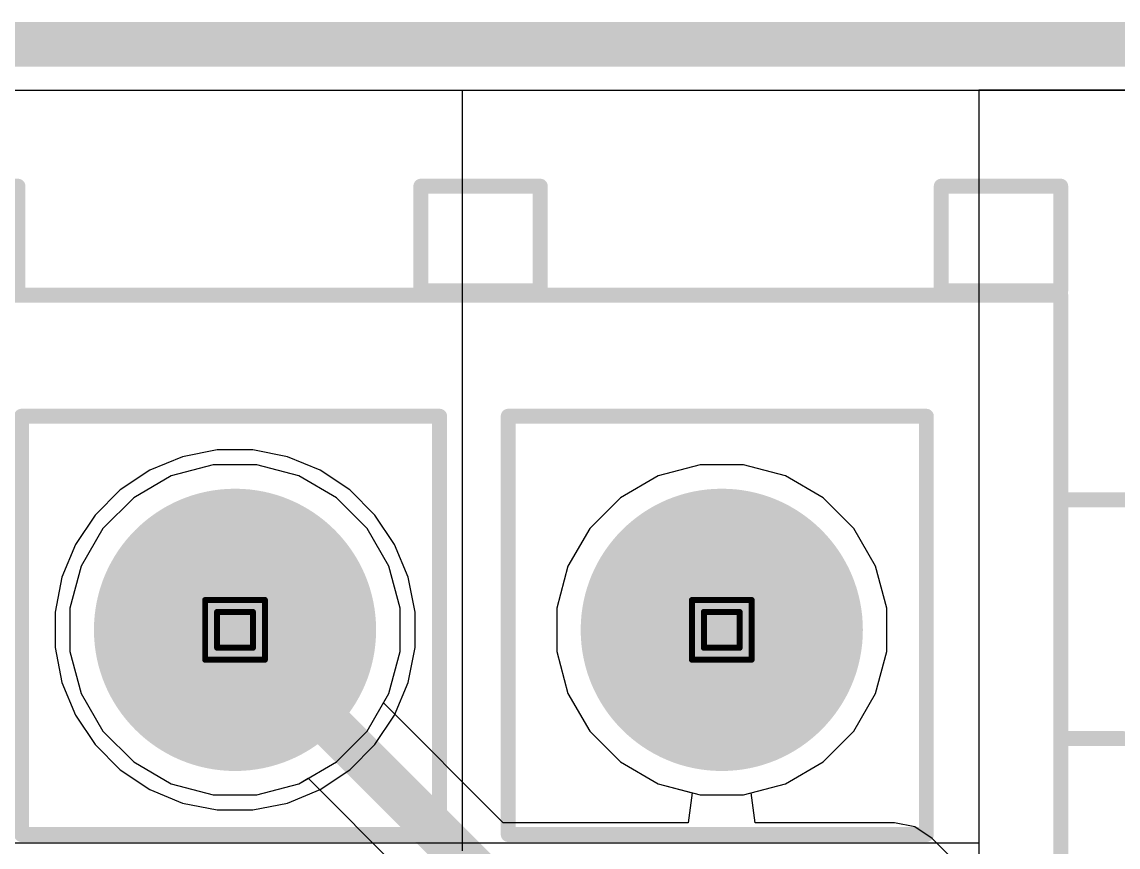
# Model space of a CAD drawing. Header units: inches. Extents: x 0 to 5379, y 0 to 5429.
# Drawn here: x 39.49 to 48.81, y 213.17 to 220.19 of the extents above; entities that cross this region are included whole.
import ezdxf

# ---------------------------------------------------------------- set-up
doc = ezdxf.new("R2010")
doc.units = ezdxf.units.IN
for name, color, linetype in [('Board Outline', 216, 'Continuous'), ('Bottom Layer', 5, 'Continuous'), ('Bottom Solder', 6, 'Continuous'), ('Drill Drawing', 1, 'Continuous'), ('GND01', 16, 'Continuous'), ('GND02', 76, 'Continuous'), ('Multi-Layer', 9, 'Continuous'), ('Pad Holes', 156, 'Continuous'), ('PWR', 156, 'Continuous'), ('SIG 01', 90, 'Continuous'), ('Top Layer', 1, 'Continuous'), ('Top Overlay', 2, 'Continuous'), ('Top Solder', 216, 'Continuous')]:
    doc.layers.add(name, color=color, linetype=linetype)

# ---------------------------------------------------------------- blocks, each defined once
blk = doc.blocks.new('1_770174_0_798')
at = {"layer": 'Bottom Layer'}
h = blk.add_hatch(color=5, dxfattribs=at)
edge = h.paths.add_edge_path()
edge.add_arc((-4.295038399999999, -2.0699984), 1.1499977, 0, 360)
h = blk.add_hatch(color=5, dxfattribs=at)
edge = h.paths.add_edge_path()
edge.add_arc((-0.1550924, -2.0699984), 1.1499977, 0, 360)
at = {"layer": 'Bottom Solder'}
h = blk.add_hatch(color=6, dxfattribs=at)
edge = h.paths.add_edge_path()
edge.add_arc((-4.295038399999999, -2.0699984), 1.1999976, 0, 360)
h = blk.add_hatch(color=6, dxfattribs=at)
edge = h.paths.add_edge_path()
edge.add_arc((-0.1550924, -2.0699984), 1.1999976, 0, 360)
at = {"layer": 'GND01'}
h = blk.add_hatch(color=16, dxfattribs=at)
edge = h.paths.add_edge_path()
edge.add_arc((-4.295038399999999, -2.0699984), 1.1499977, 0, 360)
h = blk.add_hatch(color=16, dxfattribs=at)
edge = h.paths.add_edge_path()
edge.add_arc((-0.1550924, -2.0699984), 1.1499977, 0, 360)
at = {"layer": 'GND02'}
h = blk.add_hatch(color=76, dxfattribs=at)
edge = h.paths.add_edge_path()
edge.add_arc((-4.295038399999999, -2.0699984), 1.1499977, 0, 360)
h = blk.add_hatch(color=76, dxfattribs=at)
edge = h.paths.add_edge_path()
edge.add_arc((-0.1550924, -2.0699984), 1.1499977, 0, 360)
at = {"layer": 'Multi-Layer'}
h = blk.add_hatch(color=9, dxfattribs=at)
edge = h.paths.add_edge_path()
edge.add_arc((-4.295038399999999, -2.0699984), 1.1499977, 0, 360)
h = blk.add_hatch(color=9, dxfattribs=at)
edge = h.paths.add_edge_path()
edge.add_arc((-0.1550924, -2.0699984), 1.1499977, 0, 360)
at = {"layer": 'Pad Holes'}
h = blk.add_hatch(color=7, dxfattribs=at)
edge = h.paths.add_edge_path()
edge.add_arc((-4.2949876, -2.0699476), 0.6999985999999999, 0, 360)
h = blk.add_hatch(color=7, dxfattribs=at)
edge = h.paths.add_edge_path()
edge.add_arc((-0.1550924, -2.0699476), 0.6999985999999999, 0, 360)
at = {"layer": 'PWR'}
h = blk.add_hatch(color=156, dxfattribs=at)
edge = h.paths.add_edge_path()
edge.add_arc((-4.295038399999999, -2.0699984), 1.1499977, 0, 360)
h = blk.add_hatch(color=156, dxfattribs=at)
edge = h.paths.add_edge_path()
edge.add_arc((-0.1550924, -2.0699984), 1.1499977, 0, 360)
at = {"layer": 'SIG 01'}
h = blk.add_hatch(color=90, dxfattribs=at)
edge = h.paths.add_edge_path()
edge.add_arc((-4.295038399999999, -2.0699984), 1.1499977, 0, 360)
h = blk.add_hatch(color=90, dxfattribs=at)
edge = h.paths.add_edge_path()
edge.add_arc((-0.1550924, -2.0699984), 1.1499977, 0, 360)
at = {"layer": 'Top Layer'}
h = blk.add_hatch(color=1, dxfattribs=at)
edge = h.paths.add_edge_path()
edge.add_arc((-4.295038399999999, -2.0699984), 1.1499977, 0, 360)
h = blk.add_hatch(color=1, dxfattribs=at)
edge = h.paths.add_edge_path()
edge.add_arc((-0.1550924, -2.0699984), 1.1499977, 0, 360)
at = {"layer": 'Top Solder'}
h = blk.add_hatch(color=216, dxfattribs=at)
edge = h.paths.add_edge_path()
edge.add_arc((-4.295038399999999, -2.0699984), 1.1999976, 0, 360)
h = blk.add_hatch(color=216, dxfattribs=at)
edge = h.paths.add_edge_path()
edge.add_arc((-0.1550924, -2.0699984), 1.1999976, 0, 360)
at = {"layer": 'Top Overlay'}
for points in [[(-7.178065399999999, 4.9149762, 0.127, 0.127, 0), (-7.178065399999999, -4.915027, 0.127, 0.127, 0)], [(-2.4789384, -0.3300984, 0.127, 0.127, 0), (-6.0349384, -0.3300984, 0.127, 0.127, 0)], [(-6.0349384, -0.3300984, 0.127, 0.127, 0), (-6.0349384, -3.886098399999999, 0.127, 0.127, 0)], [(-2.4789384, -0.3300984, 0.127, 0.127, 0), (-2.4789384, -3.886098399999999, 0.127, 0.127, 0)], [(1.6610076, -0.3300984, 0.127, 0.127, 0), (-1.8949924, -0.3300984, 0.127, 0.127, 0)], [(-1.8949924, -0.3300984, 0.127, 0.127, 0), (-1.8949924, -3.886098399999999, 0.127, 0.127, 0)], [(1.6610076, -0.3300984, 0.127, 0.127, 0), (1.6610076, -3.886098399999999, 0.127, 0.127, 0)], [(-7.1779384, -1.1456924, 0.127, 0.127, 0), (-9.5910654, -1.1430254, 0.127, 0.127, 0)], [(-7.1779384, -3.1751524, 0.127, 0.127, 0), (-9.5910654, -3.1750254, 0.127, 0.127, 0)], [(-2.4789384, -3.886098399999999, 0.127, 0.127, 0), (-6.0349384, -3.886098399999999, 0.127, 0.127, 0)], [(1.6610076, -3.886098399999999, 0.127, 0.127, 0), (-1.8949924, -3.886098399999999, 0.127, 0.127, 0)], [(-6.161938399999999, -4.9531524, 0.127, 0.127, 0), (-7.1779384, -4.9531524, 0.127, 0.127, 0)], [(-7.1779384, -4.9531524, 0.127, 0.127, 0), (-7.1779384, -5.8421524, 0.127, 0.127, 0)], [(2.6899362, -4.915027, 0.127, 0.127, 0), (-7.140066999999999, -4.915027, 0.127, 0.127, 0)], [(-6.161938399999999, -4.9531524, 0.127, 0.127, 0), (-6.161938399999999, -5.8421524, 0.127, 0.127, 0)], [(-1.7354804, -4.9531524, 0.127, 0.127, 0), (-2.7514804, -4.9531524, 0.127, 0.127, 0)], [(-2.7514804, -4.9531524, 0.127, 0.127, 0), (-2.7514804, -5.8421524, 0.127, 0.127, 0)], [(-1.7354804, -4.9531524, 0.127, 0.127, 0), (-1.7354804, -5.8421524, 0.127, 0.127, 0)], [(2.7074876, -4.9531524, 0.127, 0.127, 0), (1.6914876, -4.9531524, 0.127, 0.127, 0)], [(1.6914876, -4.9531524, 0.127, 0.127, 0), (1.6914876, -5.8421524, 0.127, 0.127, 0)], [(-6.161938399999999, -5.8421524, 0.127, 0.127, 0), (-7.1779384, -5.8421524, 0.127, 0.127, 0)], [(-1.7354804, -5.8421524, 0.127, 0.127, 0), (-2.7514804, -5.8421524, 0.127, 0.127, 0)], [(2.7074876, -5.8421524, 0.127, 0.127, 0), (1.6914876, -5.8421524, 0.127, 0.127, 0)]]:
    blk.add_lwpolyline(points, format="xyseb", dxfattribs=at)
for points in [[(-6.066688399999999, -0.3300984, 0.0635, 0.0635, 1), (-6.0031884, -0.3300984, 0.0635, 0.0635, 1)], [(-6.066688399999999, -0.3300984, 0.0635, 0.0635, 1), (-6.0031884, -0.3300984, 0.0635, 0.0635, 1)], [(-2.5106884, -0.3300984, 0.0635, 0.0635, 1), (-2.4471884, -0.3300984, 0.0635, 0.0635, 1)], [(-2.5106884, -0.3300984, 0.0635, 0.0635, 1), (-2.4471884, -0.3300984, 0.0635, 0.0635, 1)], [(-1.9267424, -0.3300984, 0.0635, 0.0635, 1), (-1.8632424, -0.3300984, 0.0635, 0.0635, 1)], [(-1.9267424, -0.3300984, 0.0635, 0.0635, 1), (-1.8632424, -0.3300984, 0.0635, 0.0635, 1)], [(1.6292576, -0.3300984, 0.0635, 0.0635, 1), (1.6927576, -0.3300984, 0.0635, 0.0635, 1)], [(1.6292576, -0.3300984, 0.0635, 0.0635, 1), (1.6927576, -0.3300984, 0.0635, 0.0635, 1)], [(-7.209688399999999, -1.1456924, 0.0635, 0.0635, 1), (-7.146188399999999, -1.1456924, 0.0635, 0.0635, 1)], [(-7.209688399999999, -3.1751524, 0.0635, 0.0635, 1), (-7.146188399999999, -3.1751524, 0.0635, 0.0635, 1)], [(-6.066688399999999, -3.886098399999999, 0.0635, 0.0635, 1), (-6.0031884, -3.886098399999999, 0.0635, 0.0635, 1)], [(-6.066688399999999, -3.886098399999999, 0.0635, 0.0635, 1), (-6.0031884, -3.886098399999999, 0.0635, 0.0635, 1)], [(-2.5106884, -3.886098399999999, 0.0635, 0.0635, 1), (-2.4471884, -3.886098399999999, 0.0635, 0.0635, 1)], [(-2.5106884, -3.886098399999999, 0.0635, 0.0635, 1), (-2.4471884, -3.886098399999999, 0.0635, 0.0635, 1)], [(-1.9267424, -3.886098399999999, 0.0635, 0.0635, 1), (-1.8632424, -3.886098399999999, 0.0635, 0.0635, 1)], [(-1.9267424, -3.886098399999999, 0.0635, 0.0635, 1), (-1.8632424, -3.886098399999999, 0.0635, 0.0635, 1)], [(1.6292576, -3.886098399999999, 0.0635, 0.0635, 1), (1.6927576, -3.886098399999999, 0.0635, 0.0635, 1)], [(1.6292576, -3.886098399999999, 0.0635, 0.0635, 1), (1.6927576, -3.886098399999999, 0.0635, 0.0635, 1)], [(-7.2098154, -4.915027, 0.0635, 0.0635, 1), (-7.1463154, -4.915027, 0.0635, 0.0635, 1)], [(-7.209688399999999, -4.9531524, 0.0635, 0.0635, 1), (-7.146188399999999, -4.9531524, 0.0635, 0.0635, 1)], [(-7.209688399999999, -4.9531524, 0.0635, 0.0635, 1), (-7.146188399999999, -4.9531524, 0.0635, 0.0635, 1)], [(-7.171817, -4.915027, 0.0635, 0.0635, 1), (-7.108317, -4.915027, 0.0635, 0.0635, 1)], [(-6.1936884, -4.9531524, 0.0635, 0.0635, 1), (-6.1301884, -4.9531524, 0.0635, 0.0635, 1)], [(-6.1936884, -4.9531524, 0.0635, 0.0635, 1), (-6.1301884, -4.9531524, 0.0635, 0.0635, 1)], [(-2.7832304, -4.9531524, 0.0635, 0.0635, 1), (-2.7197304, -4.9531524, 0.0635, 0.0635, 1)], [(-2.7832304, -4.9531524, 0.0635, 0.0635, 1), (-2.7197304, -4.9531524, 0.0635, 0.0635, 1)], [(-1.7672304, -4.9531524, 0.0635, 0.0635, 1), (-1.7037304, -4.9531524, 0.0635, 0.0635, 1)], [(-1.7672304, -4.9531524, 0.0635, 0.0635, 1), (-1.7037304, -4.9531524, 0.0635, 0.0635, 1)], [(1.6597376, -4.9531524, 0.0635, 0.0635, 1), (1.7232376, -4.9531524, 0.0635, 0.0635, 1)], [(1.6597376, -4.9531524, 0.0635, 0.0635, 1), (1.7232376, -4.9531524, 0.0635, 0.0635, 1)], [(-7.209688399999999, -5.8421524, 0.0635, 0.0635, 1), (-7.146188399999999, -5.8421524, 0.0635, 0.0635, 1)], [(-7.209688399999999, -5.8421524, 0.0635, 0.0635, 1), (-7.146188399999999, -5.8421524, 0.0635, 0.0635, 1)], [(-6.1936884, -5.8421524, 0.0635, 0.0635, 1), (-6.1301884, -5.8421524, 0.0635, 0.0635, 1)], [(-6.1936884, -5.8421524, 0.0635, 0.0635, 1), (-6.1301884, -5.8421524, 0.0635, 0.0635, 1)], [(-2.7832304, -5.8421524, 0.0635, 0.0635, 1), (-2.7197304, -5.8421524, 0.0635, 0.0635, 1)], [(-2.7832304, -5.8421524, 0.0635, 0.0635, 1), (-2.7197304, -5.8421524, 0.0635, 0.0635, 1)], [(-1.7672304, -5.8421524, 0.0635, 0.0635, 1), (-1.7037304, -5.8421524, 0.0635, 0.0635, 1)], [(-1.7672304, -5.8421524, 0.0635, 0.0635, 1), (-1.7037304, -5.8421524, 0.0635, 0.0635, 1)], [(1.6597376, -5.8421524, 0.0635, 0.0635, 1), (1.7232376, -5.8421524, 0.0635, 0.0635, 1)], [(1.6597376, -5.8421524, 0.0635, 0.0635, 1), (1.7232376, -5.8421524, 0.0635, 0.0635, 1)]]:
    blk.add_lwpolyline(points, format="xyseb", close=True, dxfattribs=at)

msp = doc.modelspace()

# ---------------------------------------------------------------- linework, layer by layer
at = {"layer": 'Board Outline'}
msp.add_lwpolyline([(1.27e-05, 220.00001212, 0.3809999999999999, 0.3809999999999999, 0), (350.00001374, 220.00001212, 0.3809999999999999, 0.3809999999999999, 0)], format="xyseb", dxfattribs=at)
at = {"layer": 'Bottom Layer'}
for p, q in [((25.60450048, 219.61155976), (47.62630048, 219.61155976)), ((49.52999999999999, 219.61155722), (47.62630048, 219.61155976)), ((47.62630048, 219.61155976), (47.62630048, 156.0826952)), ((47.62630048, 219.61155976), (47.62630048, 213.2076)), ((45.25452214, 216.42566062), (44.89743877999999, 216.32998136)), ((45.6242039, 216.42566062), (45.25452214, 216.42566062)), ((45.98128725999999, 216.32998136), (45.6242039, 216.42566062)), ((44.89743877999999, 216.32998136), (44.57728702, 216.14514048)), ((46.30143902, 216.14514048), (45.98128725999999, 216.32998136)), ((44.57728702, 216.14514048), (44.31588546, 215.88373892)), ((46.56284058, 215.88373892), (46.30143902, 216.14514048)), ((44.31588546, 215.88373892), (44.13104457999999, 215.56358716)), ((46.74768146, 215.56358716), (46.56284058, 215.88373892)), ((44.13104457999999, 215.56358716), (44.03536532, 215.2065038)), ((46.84336071999999, 215.2065038), (46.74768146, 215.56358716)), ((44.03536532, 215.2065038), (44.03536532, 214.83682204)), ((46.84336071999999, 214.83682204), (46.84336071999999, 215.2065038)), ((44.03536532, 214.83682204), (44.13104457999999, 214.47973868)), ((46.74768146, 214.47973868), (46.84336071999999, 214.83682204)), ((44.13104457999999, 214.47973868), (44.31588546, 214.15958692)), ((46.56284058, 214.15958692), (46.74768146, 214.47973868)), ((44.31588546, 214.15958692), (44.57728702, 213.89818536)), ((46.30143902, 213.89818536), (46.56284058, 214.15958692)), ((44.57728702, 213.89818536), (44.89743877999999, 213.71334448)), ((45.98128725999999, 213.71334448), (46.30143902, 213.89818536)), ((44.89743877999999, 213.71334448), (45.25452214, 213.61766522)), ((45.6242039, 213.61766522), (45.98128725999999, 213.71334448)), ((45.25452214, 213.61766522), (45.6242039, 213.61766522)), ((47.62630048, 213.2076), (35.73910048, 213.2076))]:
    msp.add_line(p, q, dxfattribs=at)
at = {"layer": 'Drill Drawing'}
for points in [[(41.04541702, 215.27561212, 0.0508, 0.0508, 0), (41.55341702, 215.27561212, 0.0508, 0.0508, 0)], [(41.04541702, 214.76761212, 0.0508, 0.0508, 0), (41.04541702, 215.27561212, 0.0508, 0.0508, 0)], [(41.55341702, 214.76761212, 0.0508, 0.0508, 0), (41.55341702, 215.27561212, 0.0508, 0.0508, 0)], [(45.18531222, 215.27561212, 0.0508, 0.0508, 0), (45.69331222, 215.27561212, 0.0508, 0.0508, 0)], [(45.18531222, 214.76761212, 0.0508, 0.0508, 0), (45.18531222, 215.27561212, 0.0508, 0.0508, 0)], [(45.69331222, 214.76761212, 0.0508, 0.0508, 0), (45.69331222, 215.27561212, 0.0508, 0.0508, 0)], [(41.14701701999999, 215.17401212, 0.0508, 0.0508, 0), (41.45181701999999, 215.17401212, 0.0508, 0.0508, 0)], [(41.14701701999999, 214.86921212, 0.0508, 0.0508, 0), (41.14701701999999, 215.17401212, 0.0508, 0.0508, 0)], [(41.45181701999999, 214.86921212, 0.0508, 0.0508, 0), (41.45181701999999, 215.17401212, 0.0508, 0.0508, 0)], [(45.28691222, 215.17401212, 0.0508, 0.0508, 0), (45.59171222, 215.17401212, 0.0508, 0.0508, 0)], [(45.28691222, 214.86921212, 0.0508, 0.0508, 0), (45.28691222, 215.17401212, 0.0508, 0.0508, 0)], [(45.59171222, 214.86921212, 0.0508, 0.0508, 0), (45.59171222, 215.17401212, 0.0508, 0.0508, 0)], [(41.14701701999999, 214.86921212, 0.0508, 0.0508, 0), (41.45181701999999, 214.86921212, 0.0508, 0.0508, 0)], [(45.28691222, 214.86921212, 0.0508, 0.0508, 0), (45.59171222, 214.86921212, 0.0508, 0.0508, 0)], [(41.04541702, 214.76761212, 0.0508, 0.0508, 0), (41.55341702, 214.76761212, 0.0508, 0.0508, 0)], [(45.18531222, 214.76761212, 0.0508, 0.0508, 0), (45.69331222, 214.76761212, 0.0508, 0.0508, 0)]]:
    msp.add_lwpolyline(points, format="xyseb", dxfattribs=at)
for points in [[(41.03271702, 215.27561212, 0.0254, 0.0254, 1), (41.05811702, 215.27561212, 0.0254, 0.0254, 1)], [(41.03271702, 215.27561212, 0.0254, 0.0254, 1), (41.05811702, 215.27561212, 0.0254, 0.0254, 1)], [(41.54071702, 215.27561212, 0.0254, 0.0254, 1), (41.56611701999999, 215.27561212, 0.0254, 0.0254, 1)], [(41.54071702, 215.27561212, 0.0254, 0.0254, 1), (41.56611701999999, 215.27561212, 0.0254, 0.0254, 1)], [(45.17261222, 215.27561212, 0.0254, 0.0254, 1), (45.19801222, 215.27561212, 0.0254, 0.0254, 1)], [(45.17261222, 215.27561212, 0.0254, 0.0254, 1), (45.19801222, 215.27561212, 0.0254, 0.0254, 1)], [(45.68061221999999, 215.27561212, 0.0254, 0.0254, 1), (45.70601222, 215.27561212, 0.0254, 0.0254, 1)], [(45.68061221999999, 215.27561212, 0.0254, 0.0254, 1), (45.70601222, 215.27561212, 0.0254, 0.0254, 1)], [(41.13431702, 215.17401212, 0.0254, 0.0254, 1), (41.15971702, 215.17401212, 0.0254, 0.0254, 1)], [(41.13431702, 215.17401212, 0.0254, 0.0254, 1), (41.15971702, 215.17401212, 0.0254, 0.0254, 1)], [(41.43911702, 215.17401212, 0.0254, 0.0254, 1), (41.46451702, 215.17401212, 0.0254, 0.0254, 1)], [(41.43911702, 215.17401212, 0.0254, 0.0254, 1), (41.46451702, 215.17401212, 0.0254, 0.0254, 1)], [(45.27421222, 215.17401212, 0.0254, 0.0254, 1), (45.29961222, 215.17401212, 0.0254, 0.0254, 1)], [(45.27421222, 215.17401212, 0.0254, 0.0254, 1), (45.29961222, 215.17401212, 0.0254, 0.0254, 1)], [(45.57901222, 215.17401212, 0.0254, 0.0254, 1), (45.60441222, 215.17401212, 0.0254, 0.0254, 1)], [(45.57901222, 215.17401212, 0.0254, 0.0254, 1), (45.60441222, 215.17401212, 0.0254, 0.0254, 1)], [(41.13431702, 214.86921212, 0.0254, 0.0254, 1), (41.15971702, 214.86921212, 0.0254, 0.0254, 1)], [(41.13431702, 214.86921212, 0.0254, 0.0254, 1), (41.15971702, 214.86921212, 0.0254, 0.0254, 1)], [(41.43911702, 214.86921212, 0.0254, 0.0254, 1), (41.46451702, 214.86921212, 0.0254, 0.0254, 1)], [(41.43911702, 214.86921212, 0.0254, 0.0254, 1), (41.46451702, 214.86921212, 0.0254, 0.0254, 1)], [(45.27421222, 214.86921212, 0.0254, 0.0254, 1), (45.29961222, 214.86921212, 0.0254, 0.0254, 1)], [(45.27421222, 214.86921212, 0.0254, 0.0254, 1), (45.29961222, 214.86921212, 0.0254, 0.0254, 1)], [(45.57901222, 214.86921212, 0.0254, 0.0254, 1), (45.60441222, 214.86921212, 0.0254, 0.0254, 1)], [(45.57901222, 214.86921212, 0.0254, 0.0254, 1), (45.60441222, 214.86921212, 0.0254, 0.0254, 1)], [(41.03271702, 214.76761212, 0.0254, 0.0254, 1), (41.05811702, 214.76761212, 0.0254, 0.0254, 1)], [(41.03271702, 214.76761212, 0.0254, 0.0254, 1), (41.05811702, 214.76761212, 0.0254, 0.0254, 1)], [(41.54071702, 214.76761212, 0.0254, 0.0254, 1), (41.56611701999999, 214.76761212, 0.0254, 0.0254, 1)], [(41.54071702, 214.76761212, 0.0254, 0.0254, 1), (41.56611701999999, 214.76761212, 0.0254, 0.0254, 1)], [(45.17261222, 214.76761212, 0.0254, 0.0254, 1), (45.19801222, 214.76761212, 0.0254, 0.0254, 1)], [(45.17261222, 214.76761212, 0.0254, 0.0254, 1), (45.19801222, 214.76761212, 0.0254, 0.0254, 1)], [(45.68061221999999, 214.76761212, 0.0254, 0.0254, 1), (45.70601222, 214.76761212, 0.0254, 0.0254, 1)], [(45.68061221999999, 214.76761212, 0.0254, 0.0254, 1), (45.70601222, 214.76761212, 0.0254, 0.0254, 1)]]:
    msp.add_lwpolyline(points, format="xyseb", close=True, dxfattribs=at)
at = {"layer": 'GND01'}
for p, q in [((0.38846506, 219.61155976), (63.20270061999999, 219.61155976)), ((41.11457614, 216.42566062), (40.75749277999999, 216.32998136)), ((41.4842579, 216.42566062), (41.11457614, 216.42566062)), ((41.84134125999999, 216.32998136), (41.4842579, 216.42566062)), ((45.25452214, 216.42566062), (44.89743877999999, 216.32998136)), ((45.6242039, 216.42566062), (45.25452214, 216.42566062)), ((45.98128725999999, 216.32998136), (45.6242039, 216.42566062)), ((40.75749277999999, 216.32998136), (40.43734102, 216.14514048)), ((42.16149302, 216.14514048), (41.84134125999999, 216.32998136)), ((44.89743877999999, 216.32998136), (44.57728702, 216.14514048)), ((46.30143902, 216.14514048), (45.98128725999999, 216.32998136)), ((40.43734102, 216.14514048), (40.17593946, 215.88373892)), ((42.42289458, 215.88373892), (42.16149302, 216.14514048)), ((44.57728702, 216.14514048), (44.31588546, 215.88373892)), ((46.56284058, 215.88373892), (46.30143902, 216.14514048)), ((40.17593946, 215.88373892), (39.99109858, 215.56358716)), ((42.60773545999999, 215.56358716), (42.42289458, 215.88373892)), ((44.31588546, 215.88373892), (44.13104457999999, 215.56358716)), ((46.74768146, 215.56358716), (46.56284058, 215.88373892)), ((39.99109858, 215.56358716), (39.89541931999999, 215.2065038)), ((42.70341472, 215.2065038), (42.60773545999999, 215.56358716)), ((44.13104457999999, 215.56358716), (44.03536532, 215.2065038)), ((46.84336071999999, 215.2065038), (46.74768146, 215.56358716)), ((39.89541931999999, 215.2065038), (39.89541931999999, 214.83682204)), ((42.70341472, 214.83682204), (42.70341472, 215.2065038)), ((44.03536532, 215.2065038), (44.03536532, 214.83682204)), ((46.84336071999999, 214.83682204), (46.84336071999999, 215.2065038)), ((39.89541931999999, 214.83682204), (39.99109858, 214.47973868)), ((42.60773545999999, 214.47973868), (42.70341472, 214.83682204)), ((44.03536532, 214.83682204), (44.13104457999999, 214.47973868)), ((46.74768146, 214.47973868), (46.84336071999999, 214.83682204)), ((39.99109858, 214.47973868), (40.17593946, 214.15958692)), ((42.42289458, 214.15958692), (42.60773545999999, 214.47973868)), ((44.13104457999999, 214.47973868), (44.31588546, 214.15958692)), ((46.56284058, 214.15958692), (46.74768146, 214.47973868)), ((40.17593946, 214.15958692), (40.43734102, 213.89818536)), ((42.16149302, 213.89818536), (42.42289458, 214.15958692)), ((44.31588546, 214.15958692), (44.57728702, 213.89818536)), ((46.30143902, 213.89818536), (46.56284058, 214.15958692)), ((40.43734102, 213.89818536), (40.75749277999999, 213.71334448)), ((41.84134125999999, 213.71334448), (42.16149302, 213.89818536)), ((44.57728702, 213.89818536), (44.89743877999999, 213.71334448)), ((45.98128725999999, 213.71334448), (46.30143902, 213.89818536)), ((40.75749277999999, 213.71334448), (41.11457614, 213.61766522)), ((41.4842579, 213.61766522), (41.84134125999999, 213.71334448)), ((44.89743877999999, 213.71334448), (45.25452214, 213.61766522)), ((45.6242039, 213.61766522), (45.98128725999999, 213.71334448)), ((41.11457614, 213.61766522), (41.4842579, 213.61766522)), ((45.25452214, 213.61766522), (45.6242039, 213.61766522))]:
    msp.add_line(p, q, dxfattribs=at)
at = {"layer": 'GND02'}
for p, q in [((0.38846506, 219.61155976), (63.20270061999999, 219.61155976)), ((41.11457614, 216.42566062), (40.75749277999999, 216.32998136)), ((41.4842579, 216.42566062), (41.11457614, 216.42566062)), ((41.84134125999999, 216.32998136), (41.4842579, 216.42566062)), ((45.25452214, 216.42566062), (44.89743877999999, 216.32998136)), ((45.6242039, 216.42566062), (45.25452214, 216.42566062)), ((45.98128725999999, 216.32998136), (45.6242039, 216.42566062)), ((40.75749277999999, 216.32998136), (40.43734102, 216.14514048)), ((42.16149302, 216.14514048), (41.84134125999999, 216.32998136)), ((44.89743877999999, 216.32998136), (44.57728702, 216.14514048)), ((46.30143902, 216.14514048), (45.98128725999999, 216.32998136)), ((40.43734102, 216.14514048), (40.17593946, 215.88373892)), ((42.42289458, 215.88373892), (42.16149302, 216.14514048)), ((44.57728702, 216.14514048), (44.31588546, 215.88373892)), ((46.56284058, 215.88373892), (46.30143902, 216.14514048)), ((40.17593946, 215.88373892), (39.99109858, 215.56358716)), ((42.60773545999999, 215.56358716), (42.42289458, 215.88373892)), ((44.31588546, 215.88373892), (44.13104457999999, 215.56358716)), ((46.74768146, 215.56358716), (46.56284058, 215.88373892)), ((39.99109858, 215.56358716), (39.89541931999999, 215.2065038)), ((42.70341472, 215.2065038), (42.60773545999999, 215.56358716)), ((44.13104457999999, 215.56358716), (44.03536532, 215.2065038)), ((46.84336071999999, 215.2065038), (46.74768146, 215.56358716)), ((39.89541931999999, 215.2065038), (39.89541931999999, 214.83682204)), ((42.70341472, 214.83682204), (42.70341472, 215.2065038)), ((44.03536532, 215.2065038), (44.03536532, 214.83682204)), ((46.84336071999999, 214.83682204), (46.84336071999999, 215.2065038)), ((39.89541931999999, 214.83682204), (39.99109858, 214.47973868)), ((42.60773545999999, 214.47973868), (42.70341472, 214.83682204)), ((44.03536532, 214.83682204), (44.13104457999999, 214.47973868)), ((46.74768146, 214.47973868), (46.84336071999999, 214.83682204)), ((39.99109858, 214.47973868), (40.17593946, 214.15958692)), ((42.42289458, 214.15958692), (42.60773545999999, 214.47973868)), ((44.13104457999999, 214.47973868), (44.31588546, 214.15958692)), ((46.56284058, 214.15958692), (46.74768146, 214.47973868)), ((40.17593946, 214.15958692), (40.43734102, 213.89818536)), ((42.16149302, 213.89818536), (42.42289458, 214.15958692)), ((44.31588546, 214.15958692), (44.57728702, 213.89818536)), ((46.30143902, 213.89818536), (46.56284058, 214.15958692)), ((40.43734102, 213.89818536), (40.75749277999999, 213.71334448)), ((41.84134125999999, 213.71334448), (42.16149302, 213.89818536)), ((44.57728702, 213.89818536), (44.89743877999999, 213.71334448)), ((45.98128725999999, 213.71334448), (46.30143902, 213.89818536)), ((40.75749277999999, 213.71334448), (41.11457614, 213.61766522)), ((41.4842579, 213.61766522), (41.84134125999999, 213.71334448)), ((44.89743877999999, 213.71334448), (45.25452214, 213.61766522)), ((45.6242039, 213.61766522), (45.98128725999999, 213.71334448)), ((41.11457614, 213.61766522), (41.4842579, 213.61766522)), ((45.25452214, 213.61766522), (45.6242039, 213.61766522))]:
    msp.add_line(p, q, dxfattribs=at)
at = {"layer": 'PWR'}
for p, q in [((0.38846506, 219.61155976), (63.20270061999999, 219.61155976)), ((41.11457614, 216.42566062), (40.75749277999999, 216.32998136)), ((41.4842579, 216.42566062), (41.11457614, 216.42566062)), ((41.84134125999999, 216.32998136), (41.4842579, 216.42566062)), ((45.25452214, 216.42566062), (44.89743877999999, 216.32998136)), ((45.6242039, 216.42566062), (45.25452214, 216.42566062)), ((45.98128725999999, 216.32998136), (45.6242039, 216.42566062)), ((40.75749277999999, 216.32998136), (40.43734102, 216.14514048)), ((42.16149302, 216.14514048), (41.84134125999999, 216.32998136)), ((44.89743877999999, 216.32998136), (44.57728702, 216.14514048)), ((46.30143902, 216.14514048), (45.98128725999999, 216.32998136)), ((40.43734102, 216.14514048), (40.17593946, 215.88373892)), ((42.42289458, 215.88373892), (42.16149302, 216.14514048)), ((44.57728702, 216.14514048), (44.31588546, 215.88373892)), ((46.56284058, 215.88373892), (46.30143902, 216.14514048)), ((40.17593946, 215.88373892), (39.99109858, 215.56358716)), ((42.60773545999999, 215.56358716), (42.42289458, 215.88373892)), ((44.31588546, 215.88373892), (44.13104457999999, 215.56358716)), ((46.74768146, 215.56358716), (46.56284058, 215.88373892)), ((39.99109858, 215.56358716), (39.89541931999999, 215.2065038)), ((42.70341472, 215.2065038), (42.60773545999999, 215.56358716)), ((44.13104457999999, 215.56358716), (44.03536532, 215.2065038)), ((46.84336071999999, 215.2065038), (46.74768146, 215.56358716)), ((39.89541931999999, 215.2065038), (39.89541931999999, 214.83682204)), ((42.70341472, 214.83682204), (42.70341472, 215.2065038)), ((44.03536532, 215.2065038), (44.03536532, 214.83682204)), ((46.84336071999999, 214.83682204), (46.84336071999999, 215.2065038)), ((39.89541931999999, 214.83682204), (39.99109858, 214.47973868)), ((42.60773545999999, 214.47973868), (42.70341472, 214.83682204)), ((44.03536532, 214.83682204), (44.13104457999999, 214.47973868)), ((46.74768146, 214.47973868), (46.84336071999999, 214.83682204)), ((39.99109858, 214.47973868), (40.17593946, 214.15958692)), ((42.56181226, 214.40019858), (42.60773545999999, 214.47973868)), ((44.13104457999999, 214.47973868), (44.31588546, 214.15958692)), ((46.56284058, 214.15958692), (46.74768146, 214.47973868)), ((43.58060372, 213.38140712), (42.56181226, 214.40019858)), ((40.17593946, 214.15958692), (40.43734102, 213.89818536)), ((44.31588546, 214.15958692), (44.57728702, 213.89818536)), ((46.30143902, 213.89818536), (46.56284058, 214.15958692)), ((40.43734102, 213.89818536), (40.75749277999999, 213.71334448)), ((44.57728702, 213.89818536), (44.89743877999999, 213.71334448)), ((45.98128725999999, 213.71334448), (46.30143902, 213.89818536)), ((40.75749277999999, 213.71334448), (41.11457614, 213.61766522)), ((41.4842579, 213.61766522), (41.84134125999999, 213.71334448)), ((41.84134125999999, 213.71334448), (41.92088136, 213.75926768)), ((41.92088136, 213.75926768), (43.07240814, 212.6077409)), ((44.89743877999999, 213.71334448), (45.18830688, 213.63540712)), ((45.69041916, 213.63540712), (45.98128725999999, 213.71334448)), ((41.11457614, 213.61766522), (41.4842579, 213.61766522)), ((45.18830688, 213.63540712), (45.15486778, 213.38140712)), ((45.72385825999999, 213.38140712), (45.69041916, 213.63540712)), ((45.15486778, 213.38140712), (43.58060372, 213.38140712)), ((46.90873016, 213.38140712), (45.72385825999999, 213.38140712)), ((47.08216643999999, 213.34690884), (46.90873016, 213.38140712)), ((47.22919688, 213.24866672), (47.08216643999999, 213.34690884)), ((49.45232426, 211.0255368), (47.22919688, 213.24866672))]:
    msp.add_line(p, q, dxfattribs=at)
for points in [[(41.29936622, 215.02161212, 0.3809999999999999, 0.3809999999999999, 0), (41.29941701999999, 215.02161212, 0.3809999999999999, 0.3809999999999999, 0)], [(41.29941701999999, 215.02161212, 0.3809999999999999, 0.3809999999999999, 0), (41.29946782, 215.02161212, 0.3809999999999999, 0.3809999999999999, 0)], [(41.29946782, 215.02161212, 0.3809999999999999, 0.3809999999999999, 0), (43.39287994, 212.9282, 0.3809999999999999, 0.3809999999999999, 0)]]:
    msp.add_lwpolyline(points, format="xyseb", dxfattribs=at)
for points in [[(41.20411622, 215.02161212, 0.1905, 0.1905, 1), (41.39461622, 215.02161212, 0.1905, 0.1905, 1)], [(41.20416702, 215.02161212, 0.1905, 0.1905, 1), (41.39466702, 215.02161212, 0.1905, 0.1905, 1)], [(41.20416702, 215.02161212, 0.1905, 0.1905, 1), (41.39466702, 215.02161212, 0.1905, 0.1905, 1)], [(41.20421782, 215.02161212, 0.1905, 0.1905, 1), (41.39471782, 215.02161212, 0.1905, 0.1905, 1)], [(41.20421782, 215.02161212, 0.1905, 0.1905, 1), (41.39471782, 215.02161212, 0.1905, 0.1905, 1)]]:
    msp.add_lwpolyline(points, format="xyseb", close=True, dxfattribs=at)
at = {"layer": 'SIG 01'}
for p, q in [((0.38846506, 219.61155976), (63.14614751999999, 219.61155976)), ((40.85284184, 216.49382406), (40.57421907999999, 216.37841408)), ((41.14862738, 216.55266062), (40.85284184, 216.49382406)), ((41.45020666, 216.55266062), (41.14862738, 216.55266062)), ((41.7459922, 216.49382406), (41.45020666, 216.55266062)), ((42.02461496, 216.37841408), (41.7459922, 216.49382406)), ((40.57421907999999, 216.37841408), (40.32346266, 216.21086552)), ((42.27537138, 216.21086552), (42.02461496, 216.37841408)), ((40.32346266, 216.21086552), (40.11021442, 215.99761728)), ((42.48861962, 215.99761728), (42.27537138, 216.21086552)), ((40.11021442, 215.99761728), (39.94266586, 215.74686086)), ((42.65616817999999, 215.74686086), (42.48861962, 215.99761728)), ((39.94266586, 215.74686086), (39.82725588, 215.4682381)), ((42.77157816, 215.4682381), (42.65616817999999, 215.74686086)), ((39.82725588, 215.4682381), (39.76841932, 215.17245256)), ((42.83041472, 215.17245256), (42.77157816, 215.4682381)), ((39.76841932, 215.17245256), (39.76841932, 214.87087328)), ((42.83041472, 214.87087328), (42.83041472, 215.17245256)), ((39.76841932, 214.87087328), (39.82725588, 214.57508774)), ((42.77157816, 214.57508774), (42.83041472, 214.87087328)), ((39.82725588, 214.57508774), (39.94266586, 214.29646498)), ((42.65616817999999, 214.29646498), (42.77157816, 214.57508774)), ((39.94266586, 214.29646498), (40.11021442, 214.04570856)), ((42.48861962, 214.04570856), (42.65616817999999, 214.29646498)), ((40.11021442, 214.04570856), (40.32346266, 213.83246032)), ((42.27537138, 213.83246032), (42.48861962, 214.04570856)), ((40.32346266, 213.83246032), (40.57421907999999, 213.66491176)), ((42.02461496, 213.66491176), (42.27537138, 213.83246032)), ((40.57421907999999, 213.66491176), (40.85284184, 213.54950178)), ((41.7459922, 213.54950178), (42.02461496, 213.66491176)), ((40.85284184, 213.54950178), (41.14862738, 213.49066522)), ((41.45020666, 213.49066522), (41.7459922, 213.54950178)), ((41.14862738, 213.49066522), (41.45020666, 213.49066522))]:
    msp.add_line(p, q, dxfattribs=at)
at = {"layer": 'Top Layer'}
for p, q in [((26.06402712, 219.61155976), (43.2311175, 219.61155976)), ((43.2311175, 219.61155976), (43.2311175, 213.14201466))]:
    msp.add_line(p, q, dxfattribs=at)

# ---------------------------------------------------------------- block references
at = {"rotation": 180}
msp.add_blockref('1_770174_0_798', (41.14432462, 212.95166452), dxfattribs=at)

doc.saveas('drawing.dxf')
